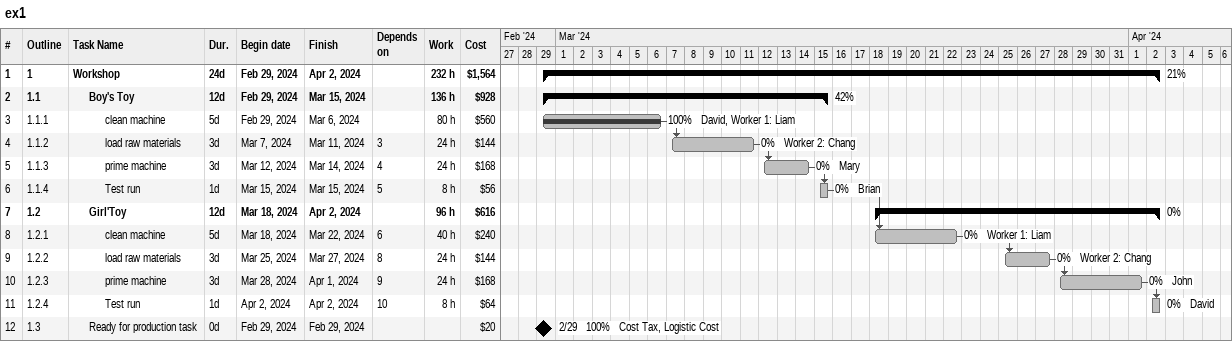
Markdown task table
ex1

| ID | WBS | Task | Duration | Start | Finish | Predecessors | Resources | % complete | Work (h) | Cost ($) |
|---|---|---|---|---|---|---|---|---|---|---|
| 1 | 1 | **Workshop** | 24d | 2024-02-29 | 2024-04-02 |  |  | 21 | 232 | 1564 |
| 2 | 1.1 | **Boy's Toy** | 12d | 2024-02-29 | 2024-03-15 |  |  | 42 | 136 | 928 |
| 3 | 1.1.1 | clean machine | 5d | 2024-02-29 | 2024-03-06 |  | David, Worker 1: Liam | 100 | 80 | 560 |
| 4 | 1.1.2 | load raw materials | 3d | 2024-03-07 | 2024-03-11 | 3 | Worker 2: Chang | 0 | 24 | 144 |
| 5 | 1.1.3 | prime machine | 3d | 2024-03-12 | 2024-03-14 | 4 | Mary | 0 | 24 | 168 |
| 6 | 1.1.4 | Test run | 1d | 2024-03-15 | 2024-03-15 | 5 | Brian | 0 | 8 | 56 |
| 7 | 1.2 | **Girl'Toy** | 12d | 2024-03-18 | 2024-04-02 |  |  | 0 | 96 | 616 |
| 8 | 1.2.1 | clean machine | 5d | 2024-03-18 | 2024-03-22 | 6 | Worker 1: Liam | 0 | 40 | 240 |
| 9 | 1.2.2 | load raw materials | 3d | 2024-03-25 | 2024-03-27 | 8 | Worker 2: Chang | 0 | 24 | 144 |
| 10 | 1.2.3 | prime machine | 3d | 2024-03-28 | 2024-04-01 | 9 | John | 0 | 24 | 168 |
| 11 | 1.2.4 | Test run | 1d | 2024-04-02 | 2024-04-02 | 10 | David | 0 | 8 | 64 |
| 12 | 1.3 | Ready for production task | 0d | 2024-02-29 | 2024-02-29 |  | Cost Tax, Logistic Cost | 100 |  | 20 |
